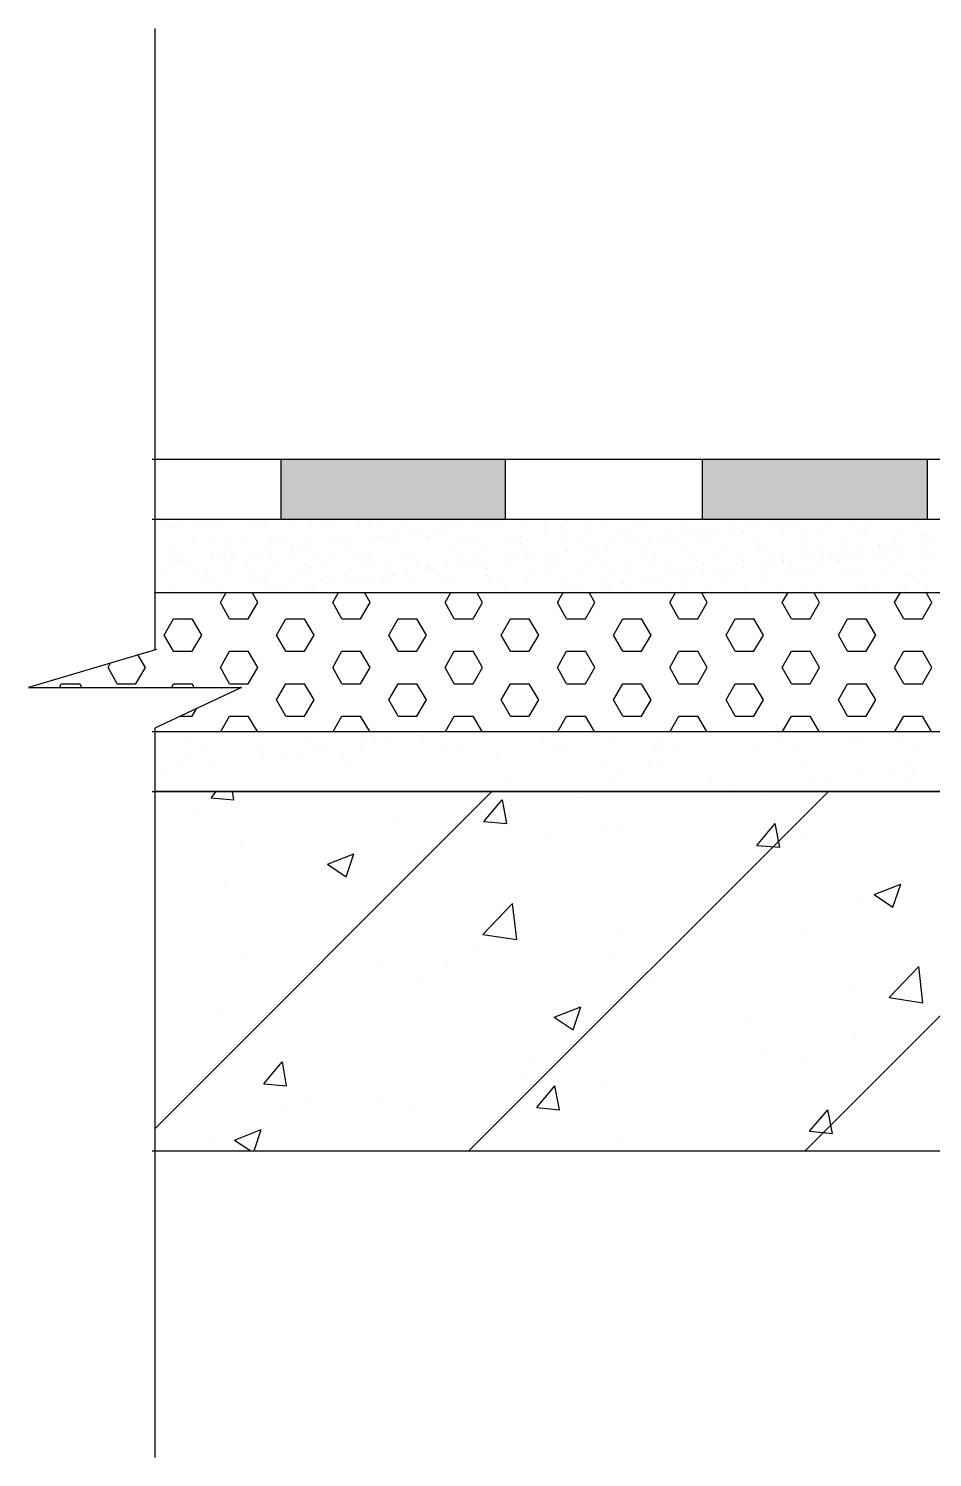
# Model space of a CAD drawing. Header units: metres. Extents: x 0 to 277, y 0 to 184.
# Drawn here: x 153.83 to 175.55, y 75.24 to 109.59 of the extents above; entities that cross this region are included whole.
import ezdxf

# ---------------------------------------------------------------- set-up
doc = ezdxf.new("R2010")
doc.units = ezdxf.units.M

msp = doc.modelspace()

# ---------------------------------------------------------------- linework, layer by layer
for p, q in [((156.86, 109.59), (156.86, 94.65)), ((156.8, 99.24), (242.48, 99.24)), ((159.89, 99.24), (159.89, 97.8)), ((165.28, 99.24), (165.28, 97.8)), ((170.02, 99.24), (170.02, 97.8)), ((175.42, 99.24), (175.42, 97.8)), ((156.8, 97.8), (242.48, 97.8)), ((156.92, 97.59), (156.92, 97.59)), ((157.1, 97.61), (157.1, 97.61)), ((157.12, 97.78), (157.12, 97.78)), ((157.25, 97.59), (157.25, 97.59)), ((157.27, 97.69), (157.27, 97.69)), ((157.4, 97.65), (157.4, 97.65)), ((157.88, 97.72), (157.88, 97.72)), ((157.95, 97.73), (157.95, 97.73)), ((158.01, 97.67), (158.01, 97.67)), ((158.07, 97.74), (158.07, 97.74)), ((158.22, 97.63), (158.22, 97.63)), ((158.24, 97.79), (158.24, 97.79)), ((158.36, 97.78), (158.36, 97.78)), ((158.39, 97.69), (158.39, 97.69)), ((159.16, 97.64), (159.16, 97.64)), ((159.36, 97.79), (159.36, 97.79)), ((159.41, 97.7), (159.41, 97.7)), ((159.51, 97.69), (159.51, 97.69)), ((160.09, 97.64), (160.09, 97.64)), ((160.48, 97.79), (160.48, 97.79)), ((160.63, 97.69), (160.63, 97.69)), ((160.85, 97.69), (160.85, 97.69)), ((160.92, 97.62), (160.92, 97.62)), ((161.06, 97.67), (161.06, 97.67)), ((161.6, 97.79), (161.6, 97.79)), ((161.75, 97.7), (161.75, 97.7)), ((162, 97.68), (162, 97.68)), ((162.31, 97.65), (162.31, 97.65)), ((162.72, 97.79), (162.72, 97.79)), ((162.88, 97.7), (162.88, 97.7)), ((162.92, 97.68), (162.92, 97.68)), ((163.75, 97.64), (163.75, 97.64)), ((163.82, 97.58), (163.82, 97.58)), ((163.84, 97.8), (163.84, 97.8)), ((163.89, 97.71), (163.89, 97.71)), ((164, 97.7), (164, 97.7)), ((164.03, 97.59), (164.03, 97.59)), ((164.22, 97.62), (164.22, 97.62)), ((164.51, 97.66), (164.51, 97.66)), ((164.84, 97.73), (164.84, 97.73)), ((165, 97.72), (165, 97.72)), ((165.12, 97.7), (165.12, 97.7)), ((165.19, 97.74), (165.19, 97.74)), ((165.21, 97.61), (165.21, 97.61)), ((165.48, 97.78), (165.48, 97.78)), ((165.76, 97.72), (165.76, 97.72)), ((166.24, 97.7), (166.24, 97.7)), ((166.66, 97.6), (166.66, 97.6)), ((166.73, 97.76), (166.73, 97.76)), ((167.36, 97.71), (167.36, 97.71)), ((167.67, 97.77), (167.67, 97.77)), ((168.12, 97.57), (168.12, 97.57)), ((168.48, 97.71), (168.48, 97.71)), ((168.59, 97.76), (168.59, 97.76)), ((169.6, 97.71), (169.6, 97.71)), ((170.72, 97.71), (170.72, 97.71)), ((171.15, 97.6), (171.15, 97.6)), ((171.33, 97.62), (171.33, 97.62)), ((171.63, 97.66), (171.63, 97.66)), ((171.84, 97.71), (171.84, 97.71)), ((172.11, 97.72), (172.11, 97.72)), ((172.3, 97.75), (172.3, 97.75)), ((172.59, 97.79), (172.59, 97.79)), ((172.97, 97.72), (172.97, 97.72)), ((173.61, 97.76), (173.61, 97.76)), ((174.09, 97.72), (174.09, 97.72)), ((175, 97.79), (175, 97.79)), ((175.21, 97.72), (175.21, 97.72)), ((156.87, 97.41), (156.87, 97.41)), ((156.93, 97.35), (156.93, 97.35)), ((157.76, 97.27), (157.76, 97.27)), ((157.82, 97.34), (157.82, 97.34)), ((158.33, 97.38), (158.33, 97.38)), ((158.68, 97.27), (158.68, 97.27)), ((158.94, 97.34), (158.94, 97.34)), ((159.65, 97.3), (159.65, 97.3)), ((159.77, 97.37), (159.77, 97.37)), ((159.83, 97.31), (159.83, 97.31)), ((160.06, 97.34), (160.06, 97.34)), ((160.59, 97.31), (160.59, 97.31)), ((161.18, 97.35), (161.18, 97.35)), ((161.23, 97.34), (161.23, 97.34)), ((161.31, 97.23), (161.31, 97.23)), ((161.51, 97.31), (161.51, 97.31)), ((161.6, 97.27), (161.6, 97.27)), ((162.09, 97.34), (162.09, 97.34)), ((162.28, 97.36), (162.28, 97.36)), ((162.3, 97.35), (162.3, 97.35)), ((162.49, 97.35), (162.49, 97.35)), ((162.57, 97.4), (162.57, 97.4)), ((162.67, 97.33), (162.67, 97.33)), ((162.74, 97.26), (162.74, 97.26)), ((163.06, 97.46), (163.06, 97.46)), ((163.25, 97.49), (163.25, 97.49)), ((163.42, 97.35), (163.42, 97.35)), ((163.43, 97.36), (163.43, 97.36)), ((163.54, 97.53), (163.54, 97.53)), ((164.13, 97.29), (164.13, 97.29)), ((164.35, 97.35), (164.35, 97.35)), ((164.54, 97.35), (164.54, 97.35)), ((165.32, 97.39), (165.32, 97.39)), ((165.57, 97.28), (165.57, 97.28)), ((165.64, 97.22), (165.64, 97.22)), ((165.66, 97.35), (165.66, 97.35)), ((166.26, 97.4), (166.26, 97.4)), ((166.72, 97.54), (166.72, 97.54)), ((166.79, 97.36), (166.79, 97.36)), ((167.03, 97.25), (167.03, 97.25)), ((167.19, 97.4), (167.19, 97.4)), ((167.91, 97.36), (167.91, 97.36)), ((168.16, 97.43), (168.16, 97.43)), ((168.43, 97.24), (168.43, 97.24)), ((168.48, 97.24), (168.48, 97.24)), ((168.72, 97.28), (168.72, 97.28)), ((169.03, 97.36), (169.03, 97.36)), ((169.1, 97.44), (169.1, 97.44)), ((169.21, 97.34), (169.21, 97.34)), ((169.4, 97.37), (169.4, 97.37)), ((169.56, 97.55), (169.56, 97.55)), ((169.62, 97.49), (169.62, 97.49)), ((169.69, 97.4), (169.69, 97.4)), ((170.02, 97.44), (170.02, 97.44)), ((170.15, 97.36), (170.15, 97.36)), ((170.18, 97.47), (170.18, 97.47)), ((170.36, 97.49), (170.36, 97.49)), ((170.66, 97.53), (170.66, 97.53)), ((170.99, 97.47), (170.99, 97.47)), ((171.02, 97.52), (171.02, 97.52)), ((171.27, 97.36), (171.27, 97.36)), ((171.94, 97.49), (171.94, 97.49)), ((172.39, 97.37), (172.39, 97.37)), ((172.46, 97.51), (172.46, 97.51)), ((172.53, 97.45), (172.53, 97.45)), ((172.86, 97.48), (172.86, 97.48)), ((173.51, 97.37), (173.51, 97.37)), ((173.83, 97.52), (173.83, 97.52)), ((173.92, 97.48), (173.92, 97.48)), ((174.63, 97.37), (174.63, 97.37)), ((174.77, 97.53), (174.77, 97.53)), ((175.35, 97.22), (175.35, 97.22)), ((175.36, 97.46), (175.36, 97.46)), ((175.43, 97.4), (175.43, 97.4)), ((175.54, 97.24), (175.54, 97.24)), ((157.25, 97.07), (157.25, 97.07)), ((157.27, 96.9), (157.27, 96.9)), ((157.41, 96.88), (157.41, 96.88)), ((158.24, 96.93), (158.24, 96.93)), ((158.53, 96.88), (158.53, 96.88)), ((158.69, 97.05), (158.69, 97.05)), ((158.7, 96.89), (158.7, 96.89)), ((158.75, 96.99), (158.75, 96.99)), ((159.19, 96.95), (159.19, 96.95)), ((159.19, 96.95), (159.19, 96.95)), ((159.37, 96.98), (159.37, 96.98)), ((159.65, 96.89), (159.65, 96.89)), ((159.67, 97.02), (159.67, 97.02)), ((160.11, 96.94), (160.11, 96.94)), ((160.15, 97.08), (160.15, 97.08)), ((160.15, 97.02), (160.15, 97.02)), ((160.34, 97.11), (160.34, 97.11)), ((160.63, 97.15), (160.63, 97.15)), ((160.77, 96.89), (160.77, 96.89)), ((161.08, 96.98), (161.08, 96.98)), ((161.12, 97.21), (161.12, 97.21)), ((161.59, 97.01), (161.59, 97.01)), ((161.66, 96.95), (161.66, 96.95)), ((161.89, 96.89), (161.89, 96.89)), ((162.02, 96.99), (162.02, 96.99)), ((162.94, 96.99), (162.94, 96.99)), ((163.01, 96.89), (163.01, 96.89)), ((163.05, 96.98), (163.05, 96.98)), ((163.92, 97.02), (163.92, 97.02)), ((164.14, 96.89), (164.14, 96.89)), ((164.49, 96.97), (164.49, 96.97)), ((164.56, 96.9), (164.56, 96.9)), ((164.86, 97.03), (164.86, 97.03)), ((165.26, 96.9), (165.26, 96.9)), ((165.78, 97.03), (165.78, 97.03)), ((165.81, 96.89), (165.81, 96.89)), ((165.95, 96.93), (165.95, 96.93)), ((166.3, 96.96), (166.3, 96.96)), ((166.38, 96.9), (166.38, 96.9)), ((166.49, 96.98), (166.49, 96.98)), ((166.75, 97.06), (166.75, 97.06)), ((166.78, 97.02), (166.78, 97.02)), ((167.27, 97.09), (167.27, 97.09)), ((167.39, 96.92), (167.39, 96.92)), ((167.46, 97.11), (167.46, 97.11)), ((167.5, 96.9), (167.5, 96.9)), ((167.69, 97.07), (167.69, 97.07)), ((167.75, 97.15), (167.75, 97.15)), ((168.24, 97.21), (168.24, 97.21)), ((168.54, 97.18), (168.54, 97.18)), ((168.61, 97.07), (168.61, 97.07)), ((168.62, 96.9), (168.62, 96.9)), ((168.86, 96.89), (168.86, 96.89)), ((169.59, 97.11), (169.59, 97.11)), ((169.74, 96.9), (169.74, 96.9)), ((169.94, 97.21), (169.94, 97.21)), ((170.3, 96.88), (170.3, 96.88)), ((170.53, 97.12), (170.53, 97.12)), ((170.86, 96.91), (170.86, 96.91)), ((171.38, 97.19), (171.38, 97.19)), ((171.44, 97.13), (171.44, 97.13)), ((171.45, 97.11), (171.45, 97.11)), ((171.98, 96.91), (171.98, 96.91)), ((172.42, 97.15), (172.42, 97.15)), ((172.84, 97.16), (172.84, 97.16)), ((172.93, 96.9), (172.93, 96.9)), ((173.1, 96.91), (173.1, 96.91)), ((173.36, 97.16), (173.36, 97.16)), ((173.42, 96.96), (173.42, 96.96)), ((173.6, 96.99), (173.6, 96.99)), ((173.9, 97.03), (173.9, 97.03)), ((174.23, 96.91), (174.23, 96.91)), ((174.28, 97.15), (174.28, 97.15)), ((174.29, 97.16), (174.29, 97.16)), ((174.35, 97.09), (174.35, 97.09)), ((174.38, 97.09), (174.38, 97.09)), ((174.57, 97.12), (174.57, 97.12)), ((174.86, 97.15), (174.86, 97.15)), ((175.26, 97.19), (175.26, 97.19)), ((175.35, 96.91), (175.35, 96.91)), ((157.25, 96.7), (157.25, 96.7)), ((157.43, 96.72), (157.43, 96.72)), ((157.56, 96.79), (157.56, 96.79)), ((157.6, 96.74), (157.6, 96.74)), ((157.67, 96.68), (157.67, 96.68)), ((157.73, 96.76), (157.73, 96.76)), ((157.78, 96.58), (157.78, 96.58)), ((158.22, 96.83), (158.22, 96.83)), ((158.4, 96.85), (158.4, 96.85)), ((158.68, 96.79), (158.68, 96.79)), ((158.7, 96.57), (158.7, 96.57)), ((159.07, 96.71), (159.07, 96.71)), ((159.67, 96.61), (159.67, 96.61)), ((159.8, 96.79), (159.8, 96.79)), ((160.51, 96.69), (160.51, 96.69)), ((160.57, 96.63), (160.57, 96.63)), ((160.62, 96.62), (160.62, 96.62)), ((160.92, 96.79), (160.92, 96.79)), ((161.54, 96.62), (161.54, 96.62)), ((161.97, 96.66), (161.97, 96.66)), ((162.04, 96.79), (162.04, 96.79)), ((162.51, 96.65), (162.51, 96.65)), ((163.17, 96.8), (163.17, 96.8)), ((163.39, 96.58), (163.39, 96.58)), ((163.41, 96.65), (163.41, 96.65)), ((163.45, 96.66), (163.45, 96.66)), ((163.48, 96.59), (163.48, 96.59)), ((163.58, 96.6), (163.58, 96.6)), ((163.87, 96.64), (163.87, 96.64)), ((164.29, 96.8), (164.29, 96.8)), ((164.36, 96.7), (164.36, 96.7)), ((164.37, 96.66), (164.37, 96.66)), ((164.55, 96.73), (164.55, 96.73)), ((164.84, 96.77), (164.84, 96.77)), ((164.87, 96.62), (164.87, 96.62)), ((165.33, 96.83), (165.33, 96.83)), ((165.35, 96.69), (165.35, 96.69)), ((165.41, 96.8), (165.41, 96.8)), ((165.52, 96.86), (165.52, 96.86)), ((166.29, 96.71), (166.29, 96.71)), ((166.31, 96.61), (166.31, 96.61)), ((166.38, 96.54), (166.38, 96.54)), ((166.53, 96.8), (166.53, 96.8)), ((167.21, 96.7), (167.21, 96.7)), ((167.46, 96.86), (167.46, 96.86)), ((167.65, 96.8), (167.65, 96.8)), ((167.77, 96.57), (167.77, 96.57)), ((168.18, 96.74), (168.18, 96.74)), ((168.77, 96.81), (168.77, 96.81)), ((169.12, 96.75), (169.12, 96.75)), ((169.21, 96.56), (169.21, 96.56)), ((169.89, 96.81), (169.89, 96.81)), ((170.04, 96.74), (170.04, 96.74)), ((170.36, 96.82), (170.36, 96.82)), ((170.51, 96.58), (170.51, 96.58)), ((170.68, 96.53), (170.68, 96.53)), ((170.7, 96.61), (170.7, 96.61)), ((170.99, 96.64), (170.99, 96.64)), ((171.01, 96.81), (171.01, 96.81)), ((171.02, 96.78), (171.02, 96.78)), ((171.48, 96.71), (171.48, 96.71)), ((171.67, 96.73), (171.67, 96.73)), ((171.76, 96.85), (171.76, 96.85)), ((171.96, 96.79), (171.96, 96.79)), ((171.96, 96.77), (171.96, 96.77)), ((172.13, 96.81), (172.13, 96.81)), ((172.45, 96.84), (172.45, 96.84)), ((172.63, 96.86), (172.63, 96.86)), ((172.88, 96.79), (172.88, 96.79)), ((173.2, 96.83), (173.2, 96.83)), ((173.26, 96.81), (173.26, 96.81)), ((173.26, 96.77), (173.26, 96.77)), ((173.85, 96.82), (173.85, 96.82)), ((174.38, 96.82), (174.38, 96.82)), ((174.66, 96.8), (174.66, 96.8)), ((174.79, 96.83), (174.79, 96.83)), ((175.5, 96.82), (175.5, 96.82)), ((156.99, 96.44), (156.99, 96.44)), ((157.3, 96.21), (157.3, 96.21)), ((157.98, 96.39), (157.98, 96.39)), ((158.11, 96.44), (158.11, 96.44)), ((158.27, 96.24), (158.27, 96.24)), ((159.21, 96.25), (159.21, 96.25)), ((159.23, 96.44), (159.23, 96.44)), ((159.42, 96.38), (159.42, 96.38)), ((159.49, 96.32), (159.49, 96.32)), ((160.13, 96.25), (160.13, 96.25)), ((160.35, 96.44), (160.35, 96.44)), ((160.49, 96.19), (160.49, 96.19)), ((160.67, 96.22), (160.67, 96.22)), ((160.89, 96.35), (160.89, 96.35)), ((160.97, 96.26), (160.97, 96.26)), ((161.1, 96.28), (161.1, 96.28)), ((161.46, 96.32), (161.46, 96.32)), ((161.47, 96.44), (161.47, 96.44)), ((161.64, 96.35), (161.64, 96.35)), ((161.94, 96.38), (161.94, 96.38)), ((162.05, 96.3), (162.05, 96.3)), ((162.33, 96.33), (162.33, 96.33)), ((162.39, 96.27), (162.39, 96.27)), ((162.42, 96.45), (162.42, 96.45)), ((162.59, 96.45), (162.59, 96.45)), ((162.61, 96.47), (162.61, 96.47)), ((162.9, 96.51), (162.9, 96.51)), ((162.97, 96.29), (162.97, 96.29)), ((163.71, 96.45), (163.71, 96.45)), ((163.79, 96.3), (163.79, 96.3)), ((163.94, 96.33), (163.94, 96.33)), ((164.83, 96.45), (164.83, 96.45)), ((164.88, 96.34), (164.88, 96.34)), ((165.23, 96.29), (165.23, 96.29)), ((165.3, 96.23), (165.3, 96.23)), ((165.8, 96.33), (165.8, 96.33)), ((165.95, 96.45), (165.95, 96.45)), ((166.69, 96.26), (166.69, 96.26)), ((166.77, 96.37), (166.77, 96.37)), ((167.08, 96.45), (167.08, 96.45)), ((167.6, 96.2), (167.6, 96.2)), ((167.72, 96.38), (167.72, 96.38)), ((167.79, 96.22), (167.79, 96.22)), ((168.08, 96.26), (168.08, 96.26)), ((168.13, 96.24), (168.13, 96.24)), ((168.2, 96.46), (168.2, 96.46)), ((168.57, 96.33), (168.57, 96.33)), ((168.64, 96.38), (168.64, 96.38)), ((168.76, 96.35), (168.76, 96.35)), ((169.05, 96.39), (169.05, 96.39)), ((169.28, 96.5), (169.28, 96.5)), ((169.32, 96.46), (169.32, 96.46)), ((169.54, 96.45), (169.54, 96.45)), ((169.59, 96.21), (169.59, 96.21)), ((169.61, 96.41), (169.61, 96.41)), ((169.73, 96.48), (169.73, 96.48)), ((170.02, 96.52), (170.02, 96.52)), ((170.44, 96.46), (170.44, 96.46)), ((170.55, 96.42), (170.55, 96.42)), ((171.03, 96.2), (171.03, 96.2)), ((171.47, 96.42), (171.47, 96.42)), ((171.56, 96.46), (171.56, 96.46)), ((172.12, 96.52), (172.12, 96.52)), ((172.18, 96.46), (172.18, 96.46)), ((172.45, 96.45), (172.45, 96.45)), ((172.68, 96.46), (172.68, 96.46)), ((173.39, 96.47), (173.39, 96.47)), ((173.58, 96.48), (173.58, 96.48)), ((173.8, 96.47), (173.8, 96.47)), ((174.31, 96.46), (174.31, 96.46)), ((174.72, 96.2), (174.72, 96.2)), ((174.9, 96.23), (174.9, 96.23)), ((174.92, 96.47), (174.92, 96.47)), ((175.02, 96.47), (175.02, 96.47)), ((175.08, 96.41), (175.08, 96.41)), ((175.2, 96.27), (175.2, 96.27)), ((175.28, 96.5), (175.28, 96.5)), ((156.85, 96.03), (242.46, 96.03)), ((156.9, 96.07), (156.9, 96.07)), ((158.34, 96.06), (158.34, 96.06)), ((158.44, 95.79), (158.58, 96.03)), ((159.34, 95.79), (159.2, 96.03)), ((159.52, 96.07), (159.52, 96.07)), ((159.7, 96.09), (159.7, 96.09)), ((159.8, 96.03), (159.8, 96.03)), ((160, 96.13), (160, 96.13)), ((161.14, 95.79), (161.28, 96.03)), ((162.04, 95.79), (161.9, 96.03)), ((163.84, 95.79), (163.98, 96.03)), ((164.74, 95.79), (164.6, 96.03)), ((166.54, 95.79), (166.68, 96.03)), ((166.63, 96.07), (166.63, 96.07)), ((166.82, 96.1), (166.82, 96.1)), ((167.11, 96.13), (167.11, 96.13)), ((167.44, 95.79), (167.3, 96.03)), ((168.2, 96.18), (168.2, 96.18)), ((168.2, 96.04), (168.2, 96.04)), ((169.15, 96.06), (169.15, 96.06)), ((169.24, 95.79), (169.38, 96.03)), ((170.14, 95.79), (170, 96.03)), ((170.07, 96.05), (170.07, 96.05)), ((171.04, 96.09), (171.04, 96.09)), ((171.1, 96.14), (171.1, 96.14)), ((171.94, 95.79), (172.08, 96.03)), ((171.98, 96.1), (171.98, 96.1)), ((172.5, 96.17), (172.5, 96.17)), ((172.84, 95.79), (172.7, 96.03)), ((172.9, 96.09), (172.9, 96.09)), ((173.75, 96.08), (173.75, 96.08)), ((173.87, 96.13), (173.87, 96.13)), ((173.94, 96.16), (173.94, 96.16)), ((173.94, 96.1), (173.94, 96.1)), ((174, 96.1), (174, 96.1)), ((174.23, 96.14), (174.23, 96.14)), ((174.64, 95.79), (174.78, 96.03)), ((174.82, 96.14), (174.82, 96.14)), ((175.4, 96.12), (175.4, 96.12)), ((175.54, 95.79), (175.4, 96.03)), ((158.66, 95.4), (158.44, 95.79)), ((159.11, 95.4), (159.34, 95.79)), ((161.36, 95.4), (161.14, 95.79)), ((161.81, 95.4), (162.04, 95.79)), ((164.06, 95.4), (163.84, 95.79)), ((164.51, 95.4), (164.74, 95.79)), ((166.76, 95.4), (166.54, 95.79)), ((167.21, 95.4), (167.44, 95.79)), ((169.46, 95.4), (169.24, 95.79)), ((169.91, 95.4), (170.14, 95.79)), ((172.16, 95.4), (171.94, 95.79)), ((172.61, 95.4), (172.84, 95.79)), ((174.86, 95.4), (174.64, 95.79)), ((175.31, 95.4), (175.54, 95.79)), ((157.09, 95.01), (157.31, 95.4)), ((157.31, 95.4), (157.76, 95.4)), ((157.99, 95.01), (157.76, 95.4)), ((158.66, 95.4), (159.11, 95.4)), ((159.79, 95.01), (160.01, 95.4)), ((160.01, 95.4), (160.46, 95.4)), ((160.69, 95.01), (160.46, 95.4)), ((161.36, 95.4), (161.81, 95.4)), ((162.49, 95.01), (162.71, 95.4)), ((162.71, 95.4), (163.16, 95.4)), ((163.39, 95.01), (163.16, 95.4)), ((164.06, 95.4), (164.51, 95.4)), ((165.19, 95.01), (165.41, 95.4)), ((165.41, 95.4), (165.86, 95.4)), ((166.09, 95.01), (165.86, 95.4)), ((166.76, 95.4), (167.21, 95.4)), ((167.89, 95.01), (168.11, 95.4)), ((168.11, 95.4), (168.56, 95.4)), ((168.79, 95.01), (168.56, 95.4)), ((169.46, 95.4), (169.91, 95.4)), ((170.59, 95.01), (170.81, 95.4)), ((170.81, 95.4), (171.26, 95.4)), ((171.49, 95.01), (171.26, 95.4)), ((172.16, 95.4), (172.61, 95.4)), ((173.29, 95.01), (173.51, 95.4)), ((173.51, 95.4), (173.96, 95.4)), ((174.19, 95.01), (173.96, 95.4)), ((174.86, 95.4), (175.31, 95.4)), ((157.31, 94.62), (157.09, 95.01)), ((157.76, 94.62), (157.99, 95.01)), ((160.01, 94.62), (159.79, 95.01)), ((160.46, 94.62), (160.69, 95.01)), ((162.71, 94.62), (162.49, 95.01)), ((163.16, 94.62), (163.39, 95.01)), ((165.41, 94.62), (165.19, 95.01)), ((165.86, 94.62), (166.09, 95.01)), ((168.11, 94.62), (167.89, 95.01)), ((168.56, 94.62), (168.79, 95.01)), ((170.81, 94.62), (170.59, 95.01)), ((171.26, 94.62), (171.49, 95.01)), ((173.51, 94.62), (173.29, 95.01)), ((173.96, 94.62), (174.19, 95.01)), ((156.9, 94.66), (153.83, 93.75)), ((156.64, 94.23), (156.46, 94.53)), ((157.31, 94.62), (157.76, 94.62)), ((158.44, 94.23), (158.66, 94.62)), ((158.66, 94.62), (159.11, 94.62)), ((159.34, 94.23), (159.11, 94.62)), ((160.01, 94.62), (160.46, 94.62)), ((161.14, 94.23), (161.36, 94.62)), ((161.36, 94.62), (161.81, 94.62)), ((162.04, 94.23), (161.81, 94.62)), ((162.71, 94.62), (163.16, 94.62)), ((163.84, 94.23), (164.06, 94.62)), ((164.06, 94.62), (164.51, 94.62)), ((164.74, 94.23), (164.51, 94.62)), ((165.41, 94.62), (165.86, 94.62)), ((166.54, 94.23), (166.76, 94.62)), ((166.76, 94.62), (167.21, 94.62)), ((167.44, 94.23), (167.21, 94.62)), ((168.11, 94.62), (168.56, 94.62)), ((169.24, 94.23), (169.46, 94.62)), ((169.46, 94.62), (169.91, 94.62)), ((170.14, 94.23), (169.91, 94.62)), ((170.81, 94.62), (171.26, 94.62)), ((171.94, 94.23), (172.16, 94.62)), ((172.16, 94.62), (172.61, 94.62)), ((172.84, 94.23), (172.61, 94.62)), ((173.51, 94.62), (173.96, 94.62)), ((174.64, 94.23), (174.86, 94.62)), ((174.86, 94.62), (175.31, 94.62)), ((175.54, 94.23), (175.31, 94.62)), ((155.74, 94.23), (155.8, 94.34)), ((155.96, 93.84), (155.74, 94.23)), ((156.41, 93.84), (156.64, 94.23)), ((158.66, 93.84), (158.44, 94.23)), ((159.11, 93.84), (159.34, 94.23)), ((161.36, 93.84), (161.14, 94.23)), ((161.81, 93.84), (162.04, 94.23)), ((164.06, 93.84), (163.84, 94.23)), ((164.51, 93.84), (164.74, 94.23)), ((166.76, 93.84), (166.54, 94.23)), ((167.21, 93.84), (167.44, 94.23)), ((169.46, 93.84), (169.24, 94.23)), ((169.91, 93.84), (170.14, 94.23)), ((172.16, 93.84), (171.94, 94.23)), ((172.61, 93.84), (172.84, 94.23)), ((174.86, 93.84), (174.64, 94.23)), ((175.31, 93.84), (175.54, 94.23)), ((154.57, 93.75), (154.61, 93.84)), ((154.61, 93.84), (155.06, 93.84)), ((155.11, 93.75), (155.06, 93.84)), ((155.96, 93.84), (156.41, 93.84)), ((157.27, 93.75), (157.31, 93.84)), ((157.31, 93.84), (157.76, 93.84)), ((157.81, 93.75), (157.76, 93.84)), ((158.66, 93.84), (159.11, 93.84)), ((159.79, 93.45), (160.01, 93.84)), ((160.01, 93.84), (160.46, 93.84)), ((160.69, 93.45), (160.46, 93.84)), ((161.36, 93.84), (161.81, 93.84)), ((162.49, 93.45), (162.71, 93.84)), ((162.71, 93.84), (163.16, 93.84)), ((163.39, 93.45), (163.16, 93.84)), ((164.06, 93.84), (164.51, 93.84)), ((165.19, 93.45), (165.41, 93.84)), ((165.41, 93.84), (165.86, 93.84)), ((166.09, 93.45), (165.86, 93.84)), ((166.76, 93.84), (167.21, 93.84)), ((167.89, 93.45), (168.11, 93.84)), ((168.11, 93.84), (168.56, 93.84)), ((168.79, 93.45), (168.56, 93.84)), ((169.46, 93.84), (169.91, 93.84)), ((170.59, 93.45), (170.81, 93.84)), ((170.81, 93.84), (171.26, 93.84)), ((171.49, 93.45), (171.26, 93.84)), ((172.16, 93.84), (172.61, 93.84)), ((173.29, 93.45), (173.51, 93.84)), ((173.51, 93.84), (173.96, 93.84)), ((174.19, 93.45), (173.96, 93.84)), ((174.86, 93.84), (175.31, 93.84)), ((153.83, 93.75), (158.95, 93.75)), ((158.95, 93.75), (156.86, 92.77)), ((160.01, 93.06), (159.79, 93.45)), ((160.46, 93.06), (160.69, 93.45)), ((162.71, 93.06), (162.49, 93.45)), ((163.16, 93.06), (163.39, 93.45)), ((165.41, 93.06), (165.19, 93.45)), ((165.86, 93.06), (166.09, 93.45)), ((168.11, 93.06), (167.89, 93.45)), ((168.56, 93.06), (168.79, 93.45)), ((170.81, 93.06), (170.59, 93.45)), ((171.26, 93.06), (171.49, 93.45)), ((173.51, 93.06), (173.29, 93.45)), ((173.96, 93.06), (174.19, 93.45)), ((157.76, 93.06), (157.87, 93.25)), ((156.86, 92.77), (156.86, 75.24)), ((157.48, 93.06), (157.76, 93.06)), ((158.45, 92.69), (158.66, 93.06)), ((158.66, 93.06), (159.11, 93.06)), ((159.33, 92.69), (159.11, 93.06)), ((160.01, 93.06), (160.46, 93.06)), ((161.15, 92.69), (161.36, 93.06)), ((161.36, 93.06), (161.81, 93.06)), ((162.03, 92.69), (161.81, 93.06)), ((162.71, 93.06), (163.16, 93.06)), ((163.85, 92.69), (164.06, 93.06)), ((164.06, 93.06), (164.51, 93.06)), ((164.73, 92.69), (164.51, 93.06)), ((165.41, 93.06), (165.86, 93.06)), ((166.55, 92.69), (166.76, 93.06)), ((166.76, 93.06), (167.21, 93.06)), ((167.43, 92.69), (167.21, 93.06)), ((168.11, 93.06), (168.56, 93.06)), ((169.25, 92.69), (169.46, 93.06)), ((169.46, 93.06), (169.91, 93.06)), ((170.13, 92.69), (169.91, 93.06)), ((170.81, 93.06), (171.26, 93.06)), ((171.95, 92.69), (172.16, 93.06)), ((172.16, 93.06), (172.61, 93.06)), ((172.83, 92.69), (172.61, 93.06)), ((173.51, 93.06), (173.96, 93.06)), ((174.65, 92.69), (174.86, 93.06)), ((174.86, 93.06), (175.31, 93.06)), ((175.53, 92.69), (175.31, 93.06)), ((156.8, 92.69), (242.48, 92.69)), ((157.64, 92.47), (157.64, 92.47)), ((160.48, 92.47), (160.48, 92.47)), ((161.94, 92.44), (161.94, 92.44)), ((162.17, 92.5), (162.17, 92.5)), ((162.41, 92.51), (162.41, 92.51)), ((163.16, 92.6), (163.16, 92.6)), ((163.33, 92.48), (163.33, 92.48)), ((166.18, 92.48), (166.18, 92.48)), ((167.86, 92.51), (167.86, 92.51)), ((169.03, 92.49), (169.03, 92.49)), ((171.67, 92.63), (171.67, 92.63)), ((171.87, 92.49), (171.87, 92.49)), ((173.56, 92.52), (173.56, 92.52)), ((173.81, 92.47), (173.81, 92.47)), ((173.81, 92.47), (173.81, 92.47)), ((174.72, 92.5), (174.72, 92.5)), ((156.93, 92.16), (156.93, 92.16)), ((157.72, 92.13), (157.72, 92.13)), ((158.02, 92.22), (158.02, 92.22)), ((159.4, 92.25), (159.4, 92.25)), ((159.4, 92.25), (159.4, 92.25)), ((159.48, 92.12), (159.48, 92.12)), ((159.95, 92.18), (159.95, 92.18)), ((160.7, 92.28), (160.7, 92.28)), ((160.87, 92.23), (160.87, 92.23)), ((161.38, 92.1), (161.38, 92.1)), ((161.8, 92.28), (161.8, 92.28)), ((163.72, 92.23), (163.72, 92.23)), ((164.14, 92.27), (164.14, 92.27)), ((164.19, 92.31), (164.19, 92.31)), ((166.56, 92.24), (166.56, 92.24)), ((166.61, 92.36), (166.61, 92.36)), ((168.87, 92.29), (168.87, 92.29)), ((169, 92.39), (169, 92.39)), ((169.41, 92.24), (169.41, 92.24)), ((171.34, 92.38), (171.34, 92.38)), ((172.26, 92.25), (172.26, 92.25)), ((175.11, 92.25), (175.11, 92.25)), ((157.01, 91.8), (157.01, 91.8)), ((157.49, 91.86), (157.49, 91.86)), ((158.23, 91.96), (158.23, 91.96)), ((160.31, 92.05), (160.31, 92.05)), ((161.55, 91.94), (161.55, 91.94)), ((165.09, 92.02), (165.09, 92.02)), ((167.63, 91.99), (167.63, 91.99)), ((168.75, 91.99), (168.75, 91.99)), ((168.92, 91.83), (168.92, 91.83)), ((172.46, 91.91), (172.46, 91.91)), ((174.61, 91.75), (174.61, 91.75)), ((175.05, 91.83), (175.05, 91.83)), ((175.09, 91.81), (175.09, 91.81)), ((163.03, 91.42), (163.03, 91.42)), ((165.43, 91.46), (165.43, 91.46)), ((167.77, 91.44), (167.77, 91.44)), ((167.96, 91.68), (167.96, 91.68)), ((170.24, 91.53), (170.24, 91.53)), ((172.13, 91.42), (172.13, 91.42)), ((172.63, 91.56), (172.63, 91.56)), ((172.63, 91.48), (172.63, 91.48)), ((173.1, 91.55), (173.1, 91.55)), ((173.85, 91.64), (173.85, 91.64)), ((174.97, 91.55), (174.97, 91.55)), ((156.8, 91.25), (242.48, 91.25)), ((156.86, 91.23), (156.88, 91.25)), ((156.86, 83.14), (164.96, 91.25)), ((242.48, 91.25), (156.86, 91.25)), ((156.86, 91.25), (156.86, 82.61)), ((158.22, 91.35), (158.22, 91.35)), ((158.22, 91.1), (158.34, 91.25)), ((158.22, 91.1), (158.76, 91.05)), ((158.63, 91.3), (158.63, 91.3)), ((158.76, 91.05), (158.73, 91.25)), ((159.41, 91.34), (159.41, 91.34)), ((160.56, 91.34), (160.56, 91.34)), ((162.26, 91.34), (162.26, 91.34)), ((164.41, 82.61), (173.05, 91.25)), ((164.77, 90.53), (165.21, 91.05)), ((165.1, 91.35), (165.1, 91.35)), ((165.32, 90.48), (165.22, 91.05)), ((166.99, 91.07), (166.99, 91.07)), ((167.95, 91.35), (167.95, 91.35)), ((170.8, 91.36), (170.8, 91.36)), ((171.38, 91.32), (171.38, 91.32)), ((171.57, 91.17), (171.57, 91.17)), ((172.49, 82.61), (181.13, 91.25)), ((173.65, 91.36), (173.65, 91.36)), ((157.87, 90.85), (157.87, 90.85)), ((164.7, 90.77), (164.7, 90.77)), ((172.59, 90.94), (172.59, 90.94)), ((162.75, 90.64), (162.75, 90.64)), ((164.77, 90.53), (165.32, 90.48)), ((167.63, 90.43), (167.63, 90.43)), ((167.98, 90.36), (167.98, 90.36)), ((171.33, 89.95), (171.77, 90.48)), ((171.88, 89.91), (171.77, 90.48)), ((158.93, 90.01), (158.93, 90.01)), ((166.23, 90.25), (166.23, 90.25)), ((172.51, 90.23), (172.51, 90.23)), ((161.01, 89.5), (161.65, 89.75)), ((161.46, 89.2), (161.65, 89.75)), ((163.28, 89.71), (163.28, 89.71)), ((171.33, 89.95), (171.88, 89.91)), ((160.9, 89.34), (160.9, 89.34)), ((161.01, 89.5), (161.46, 89.2)), ((158.53, 89.03), (158.53, 89.03)), ((174.15, 88.77), (174.79, 89.02)), ((174.6, 88.47), (174.79, 89.02)), ((173.83, 88.68), (173.83, 88.68)), ((174.15, 88.77), (174.6, 88.47)), ((164.75, 87.81), (165.46, 88.56)), ((165.56, 87.69), (165.46, 88.56)), ((164.75, 87.81), (165.56, 87.69)), ((168.05, 87.92), (168.05, 87.92)), ((172.48, 87.9), (172.48, 87.9)), ((164.59, 87.47), (164.59, 87.47)), ((167.86, 87.31), (167.86, 87.31)), ((159, 87.22), (159, 87.22)), ((162.3, 87.17), (162.3, 87.17)), ((163.88, 87.01), (163.88, 87.01)), ((174.51, 86.3), (175.22, 87.04)), ((175.32, 86.17), (175.22, 87.04)), ((163.17, 86.67), (163.17, 86.67)), ((168.77, 86.81), (168.77, 86.81)), ((173.65, 86.6), (173.65, 86.6)), ((174.51, 86.3), (175.32, 86.17)), ((158.42, 85.98), (158.42, 85.98)), ((166.46, 85.82), (167.1, 86.07)), ((166.92, 85.52), (167.1, 86.07)), ((166.46, 85.82), (166.92, 85.52)), ((171.19, 85.71), (171.19, 85.71)), ((173.71, 85.38), (173.71, 85.38)), ((171.42, 85.08), (171.42, 85.08)), ((172.37, 84.85), (172.37, 84.85)), ((159.48, 84.22), (159.92, 84.75)), ((160.03, 84.17), (159.93, 84.75)), ((165.86, 84.8), (165.86, 84.8)), ((159.48, 84.22), (160.03, 84.17)), ((165.65, 84.32), (165.65, 84.32)), ((166.04, 83.65), (166.48, 84.17)), ((166.59, 83.6), (166.48, 84.17)), ((167.75, 84.27), (167.75, 84.27)), ((160.52, 83.88), (160.52, 83.88)), ((162.18, 83.86), (162.18, 83.86)), ((159.89, 83.56), (159.89, 83.56)), ((163.06, 83.62), (163.06, 83.62)), ((166.04, 83.65), (166.59, 83.6)), ((172.6, 83.08), (173.04, 83.6)), ((173.15, 83.03), (173.04, 83.6)), ((173.38, 83.7), (173.38, 83.7)), ((158.31, 82.94), (158.31, 82.94)), ((158.78, 82.87), (159.42, 83.12)), ((158.78, 82.87), (159.17, 82.61)), ((159.25, 82.61), (159.42, 83.12)), ((168.05, 82.79), (168.05, 82.79)), ((172.6, 83.08), (173.15, 83.03)), ((156.8, 82.61), (242.48, 82.61)), ((156.86, 82.61), (242.48, 82.61))]:
    msp.add_line(p, q)
for points in [[(159.89, 99.24), (165.28, 99.24), (159.89, 97.8), (165.28, 97.8)], [(170.02, 99.24), (175.42, 99.24), (170.02, 97.8), (175.42, 97.8)]]:
    msp.add_solid(points)

doc.saveas('drawing.dxf')
